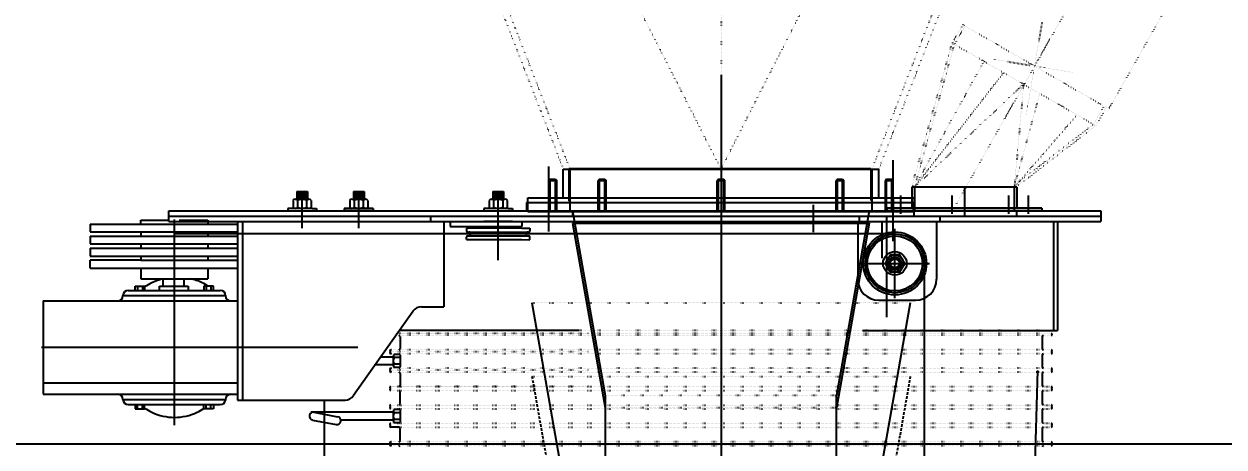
# Model space of a CAD drawing. Extents: x -326402 to 5111156, y -86404 to 1223589.
# Drawn here: x -51320 to -49905, y -32842 to -32344 of the extents above; entities that cross this region are included whole.
import ezdxf

# ---------------------------------------------------------------- set-up
doc = ezdxf.new("R2010")
doc.units = 0
doc.header["$LTSCALE"] = 0.5
doc.header["$MEASUREMENT"] = 0
doc.header["$PDMODE"] = 1
for name, pattern in [('ACAD_ISO07W100', [3, 0, -3]), ('DASHDOT', [25.4, 12.7, -6.35, 0, -6.35]), ('HIDDEN', [9.525, 6.35, -3.175])]:
    doc.linetypes.add(name, pattern=pattern)
for name, color, linetype in [('27', 7, 'Continuous'), ('47', 7, 'Continuous'), ('52', 1, 'Continuous'), ('BCO', 4, 'Continuous')]:
    doc.layers.add(name, color=color, linetype=linetype)
doc.styles.add('ROMANS', font='ROMANS.shx', dxfattribs={"width": 0.85})
doc.dimstyles.new('dimescala 25', dxfattribs={"dimscale": 0, "dimtxt": 62.5, "dimasz": 50, "dimexe": 50, "dimexo": 1, "dimgap": 20, "dimtad": 0, "dimtih": 1, "dimtoh": 1, "dimdec": 0, "dimlfac": -1, "dimzin": 4, "dimdsep": 46, "dimtxsty": 'ROMANS', "dimblk": 'PRCLFILL', "dimcen": 0, "dimclrd": 1, "dimclre": 1, "dimclrt": 1, "dimadec": 4, "dimazin": 3, "dimtfac": 1, "dimtdec": 0, "dimtofl": 0, "dimtmove": 0, "dimatfit": 3, "dimldrblk": 'PRCLFILL', "dimfxl": 0, "dimtolj": 1, "dimtzin": 4, "dimarcsym": 0})

# ---------------------------------------------------------------- blocks, each defined once
blk = doc.blocks.new('PRCLFILL')
at = {"ltscale": 20}
for p, q in [((-1, 0.167), (0, 0)), ((-1, -0.167), (-1, 0.167)), ((0, 0), (-1, -0.167))]:
    blk.add_line(p, q, dxfattribs=at)
at = {"color": 0, "ltscale": 20}
for p, q in [((-1, 0.146), (-0.873, 0.146)), ((-1, 0.096), (-0.573, 0.096)), ((-1, 0.046), (-0.273, 0.046)), ((-1, -0.004), (-0.027, -0.004)), ((-1, -0.054), (-0.327, -0.054)), ((-1, -0.104), (-0.627, -0.104)), ((-1, -0.154), (-0.927, -0.154))]:
    blk.add_line(p, q, dxfattribs=at)
blk = doc.blocks.new('*D50')
at = {"layer": 'BCO', "color": 1, "linetype": 'Continuous', "lineweight": -2}
for p, q in [((-53499.3, -33471.8), (-53499.3, -32788.8)), ((-47077.7, -33473), (-47077.7, -32788.8)), ((-53449.3, -32838.8), (-49669.2, -32838.8)), ((-47127.7, -32838.8), (-49444.5, -32838.8))]:
    blk.add_line(p, q, dxfattribs=at)
at = {"layer": 'Defpoints', "color": 0, "linetype": 'Continuous'}
for p in [(-53499.3, -32838.8), (-53499.3, -33472.8), (-47077.7, -33474)]:
    blk.add_point(p, dxfattribs=at)
at = {"layer": 'BCO', "color": 1, "linetype": 'Continuous', "lineweight": -2, "xscale": 50, "yscale": 50, "zscale": 50, "rotation": 180}
blk.add_blockref('PRCLFILL', (-53499.3, -32838.8), dxfattribs=at)
at = {"layer": 'BCO', "color": 1, "linetype": 'Continuous', "lineweight": -2, "xscale": 50, "yscale": 50, "zscale": 50}
blk.add_blockref('PRCLFILL', (-47077.7, -32838.8), dxfattribs=at)
at = {"layer": 'BCO', "color": 1, "linetype": 'Continuous', "insert": (-49556.8, -32838.8), "char_height": 62.5, "attachment_point": 5, "style": 'ROMANS'}
blk.add_mtext('\\A1;6422', dxfattribs=at)

msp = doc.modelspace()

# ---------------------------------------------------------------- linework, layer by layer
at = {"layer": '27', "color": 8, "linetype": 'ACAD_ISO07W100'}
msp.add_line((-50497.7, -31260.3), (-50497.7, -33321.4), dxfattribs=at)
at = {"layer": '27', "color": 6, "linetype": 'Continuous'}
msp.add_line((-50945.6, -32570.1), (-50049.9, -32570.1), dxfattribs=at)
at = {"layer": '27', "color": 8, "linetype": 'HIDDEN'}
for p, q in [((-50720.7, -32759.1), (-50650.7, -33155.8)), ((-50274.6, -32759.1), (-50344.6, -33155.8)), ((-50274.6, -32759.1), (-50344.6, -33155.8))]:
    msp.add_line(p, q, dxfattribs=at)
at = {"layer": '27', "color": 6, "linetype": 'Continuous'}
msp.add_arc((-50941.1, -32774.7), 12.4, 270, 324.8458, dxfattribs=at)
at = {"layer": '47', "color": 8, "linetype": 'ACAD_ISO07W100'}
for p, q in [((-51172.9, -31260.3), (-50683.7, -32514.6)), ((-50675.7, -32514.6), (-51162.7, -31260.3)), ((-50497.7, -32514.6), (-51136.9, -31260.3)), ((-50497.7, -32514.6), (-49858.6, -31260.3)), ((-50319.7, -32514.6), (-49832.8, -31260.3)), ((-50311.7, -32514.6), (-49822.6, -31260.3)), ((-49946.8, -32073.6), (-50128.1, -32393.1)), ((-49921.8, -32234.3), (-50040.6, -32443.5)), ((-50119.4, -32341.5), (-50138, -32451.3)), ((-50212.7, -32344.3), (-50225.2, -32366)), ((-50210, -32345.9), (-50222.5, -32367.5)), ((-50212.7, -32344.3), (-50043.6, -32441.9)), ((-50272.6, -32534.8), (-50225.5, -32366.8)), ((-50269.7, -32536), (-50222.5, -32367.5)), ((-50222.5, -32367.5), (-50225.5, -32366.8)), ((-50225.2, -32366), (-50056, -32463.4)), ((-50114.4, -32368.9), (-50220.8, -32556.4)), ((-50269.7, -32536), (-50187.7, -32387.5)), ((-50175.3, -32385.2), (-50083.3, -32400.7)), ((-50269.7, -32536), (-50164.6, -32400.9)), ((-50269.7, -32536), (-50143.2, -32416.3)), ((-50141.2, -32417.5), (-50152, -32536)), ((-50152, -32536), (-50121.9, -32425.5)), ((-50143.2, -32416.3), (-50140.9, -32414.1)), ((-50141.2, -32417.5), (-50140.9, -32414.1)), ((-50046.3, -32440.4), (-50058.7, -32461.9)), ((-50152, -32536), (-50078.1, -32450.7)), ((-50043.6, -32441.9), (-50056, -32463.4)), ((-50058.7, -32461.9), (-50152.1, -32534)), ((-50056.9, -32464.3), (-50149.8, -32536)), ((-50058.7, -32461.9), (-50056.9, -32464.3)), ((-50720.7, -32672.4), (-50274.6, -32672.4)), ((-50108.4, -32708.4), (-50879.3, -32708.4)), ((-50654.6, -32708.4), (-50879.3, -32708.4)), ((-50108.4, -32704.9), (-50876.8, -32704.9)), ((-50108.4, -32710.7), (-50880.9, -32710.7)), ((-50108.4, -32727.8), (-50887.1, -32727.8)), ((-50654.6, -32730.1), (-50887.1, -32730.1)), ((-50108.4, -32732.4), (-50887.1, -32732.4)), ((-50108.4, -32749.5), (-50887.1, -32749.5)), ((-50654.6, -32751.8), (-50887.1, -32751.8)), ((-50108.4, -32754.1), (-50887.1, -32754.1)), ((-50720.7, -32759.1), (-50274.6, -32759.1)), ((-50720.7, -32759.1), (-50274.6, -32759.1)), ((-50887.1, -32771.2), (-50108.4, -32771.2)), ((-50654.6, -32771.2), (-50887.1, -32771.2)), ((-50887.1, -32775.8), (-50108.4, -32775.8)), ((-50887.1, -32792.9), (-50108.4, -32792.9)), ((-50361.7, -32781.7), (-50634.4, -32781.7)), ((-50887.1, -32797.5), (-50108.4, -32797.5)), ((-50361.7, -32796.2), (-50634.4, -32796.2)), ((-50887.1, -32814.5), (-50108.4, -32814.5)), ((-50887.1, -32819.2), (-50108.4, -32819.2)), ((-50108.4, -32836.2), (-50887.1, -32836.2)), ((-50108.4, -32840.9), (-50887.1, -32840.9))]:
    msp.add_line(p, q, dxfattribs=at)
at = {"layer": '47', "color": 8, "linetype": 'Continuous'}
for p, q in [((-50497.7, -32403.3), (-50497.7, -33582.7)), ((-50700.7, -32588.2), (-50700.7, -32511.8)), ((-50294.7, -32599.5), (-50294.7, -32504.1)), ((-50683.7, -32514.6), (-50311.7, -32514.6)), ((-50683.7, -32548.6), (-50683.7, -32514.6)), ((-50677.1, -32513.9), (-50497.7, -32513.9)), ((-50677.1, -32513.9), (-50677.1, -32552.6)), ((-50675.7, -32564.6), (-50675.7, -32514.6)), ((-50497.7, -32513.9), (-50321.1, -32513.9)), ((-50497.7, -32517), (-50497.7, -32578.4)), ((-50321.1, -32513.9), (-50321.1, -32551.6)), ((-50319.7, -32564.6), (-50319.7, -32514.6)), ((-50311.7, -32548.6), (-50311.7, -32514.6)), ((-50699.2, -32526.7), (-50700.7, -32528.3)), ((-50700.7, -32563.9), (-50700.7, -32528.3)), ((-50700.7, -32528.3), (-50691.4, -32528.3)), ((-50699.2, -32526.7), (-50693, -32526.7)), ((-50699.2, -32563.9), (-50699.2, -32526.7)), ((-50693, -32526.7), (-50691.4, -32528.3)), ((-50693, -32563.9), (-50693, -32526.7)), ((-50691.4, -32563.9), (-50691.4, -32528.3)), ((-50641.1, -32526.7), (-50642.6, -32528.3)), ((-50642.6, -32528.3), (-50633.3, -32528.3)), ((-50642.6, -32563.9), (-50642.6, -32528.3)), ((-50641.1, -32526.7), (-50634.9, -32526.7)), ((-50641.1, -32563.9), (-50641.1, -32526.7)), ((-50634.9, -32526.7), (-50633.3, -32528.3)), ((-50634.9, -32563.9), (-50634.9, -32526.7)), ((-50633.3, -32563.9), (-50633.3, -32528.3)), ((-50500.9, -32526.7), (-50502.4, -32528.3)), ((-50502.4, -32528.3), (-50493.1, -32528.3)), ((-50502.4, -32563.9), (-50502.4, -32528.3)), ((-50500.9, -32526.7), (-50494.6, -32526.7)), ((-50500.9, -32563.9), (-50500.9, -32526.7)), ((-50494.6, -32526.7), (-50493.1, -32528.3)), ((-50494.6, -32563.9), (-50494.6, -32526.7)), ((-50493.1, -32563.9), (-50493.1, -32528.3)), ((-50360.6, -32526.7), (-50362.1, -32528.3)), ((-50362.1, -32528.3), (-50352.8, -32528.3)), ((-50362.1, -32563.9), (-50362.1, -32528.3)), ((-50360.6, -32526.7), (-50354.4, -32526.7)), ((-50360.6, -32563.9), (-50360.6, -32526.7)), ((-50354.4, -32526.7), (-50352.8, -32528.3)), ((-50354.4, -32563.9), (-50354.4, -32526.7)), ((-50352.8, -32563.9), (-50352.8, -32528.3)), ((-50302.5, -32526.7), (-50304, -32528.3)), ((-50304, -32528.3), (-50294.7, -32528.3)), ((-50304, -32563.9), (-50304, -32528.3)), ((-50302.5, -32526.7), (-50296.3, -32526.7)), ((-50302.5, -32563.9), (-50302.5, -32526.7)), ((-50296.3, -32526.7), (-50294.7, -32528.3)), ((-50296.3, -32563.9), (-50296.3, -32526.7)), ((-50294.7, -32563.9), (-50294.7, -32528.3)), ((-50272.8, -32536), (-50272.8, -32560.8)), ((-50269.7, -32536), (-50272.8, -32536)), ((-50269.7, -32536), (-50272.6, -32534.8)), ((-50269.7, -32536), (-50269.7, -32563.9)), ((-50152, -32536), (-50269.7, -32536)), ((-50210.8, -32537), (-50210.8, -32571.4)), ((-50149.8, -32536), (-50152.1, -32534)), ((-50148.9, -32536), (-50152, -32536)), ((-50152, -32536), (-50152, -32563.9)), ((-50148.9, -32536), (-50148.9, -32560.8)), ((-51002.4, -32551.8), (-51002.4, -32559.7)), ((-50999.7, -32550.3), (-50983.6, -32550.3)), ((-50997.8, -32541), (-50985.4, -32541)), ((-50997.8, -32541), (-50997.8, -32550.3)), ((-50997.8, -32542.9), (-50985.4, -32542.9)), ((-50997.8, -32544.8), (-50985.4, -32544.8)), ((-50997.8, -32546.7), (-50985.4, -32546.7)), ((-50997.8, -32548.6), (-50985.4, -32548.6)), ((-50997.8, -32550.3), (-50985.4, -32550.3)), ((-50997, -32551.8), (-50997, -32559.7)), ((-50996.9, -32542), (-50986.4, -32542)), ((-50996.9, -32543.9), (-50986.4, -32543.9)), ((-50996.9, -32545.8), (-50986.4, -32545.8)), ((-50996.9, -32547.7), (-50986.4, -32547.7)), ((-50996.9, -32549.6), (-50986.4, -32549.6)), ((-50991.6, -32584.5), (-50991.6, -32542.5)), ((-50986.3, -32551.8), (-50986.3, -32559.7)), ((-50985.4, -32541), (-50985.4, -32550.3)), ((-50980.9, -32551.8), (-50980.9, -32559.7)), ((-50935.6, -32551.8), (-50935.6, -32559.7)), ((-50932.9, -32550.3), (-50916.8, -32550.3)), ((-50931.1, -32541), (-50931.1, -32550.3)), ((-50931.1, -32541), (-50918.7, -32541)), ((-50931.1, -32542.9), (-50918.7, -32542.9)), ((-50931.1, -32544.8), (-50918.7, -32544.8)), ((-50931.1, -32546.7), (-50918.7, -32546.7)), ((-50931.1, -32548.6), (-50918.7, -32548.6)), ((-50930.3, -32551.8), (-50930.3, -32559.7)), ((-50930.1, -32542), (-50919.6, -32542)), ((-50930.1, -32543.9), (-50919.6, -32543.9)), ((-50930.1, -32545.8), (-50919.6, -32545.8)), ((-50930.1, -32547.7), (-50919.6, -32547.7)), ((-50930.1, -32549.6), (-50919.6, -32549.6)), ((-50924.9, -32584.5), (-50924.9, -32542.5)), ((-50919.5, -32551.8), (-50919.5, -32559.7)), ((-50918.7, -32541), (-50918.7, -32550.3)), ((-50914.1, -32551.8), (-50914.1, -32559.7)), ((-50771.2, -32551.8), (-50771.2, -32559.7)), ((-50768.6, -32550.3), (-50752.5, -32550.3)), ((-50766.7, -32541), (-50766.7, -32550.3)), ((-50766.7, -32541), (-50754.3, -32541)), ((-50766.7, -32542.9), (-50754.3, -32542.9)), ((-50766.7, -32544.8), (-50754.3, -32544.8)), ((-50766.7, -32546.7), (-50754.3, -32546.7)), ((-50766.7, -32548.6), (-50754.3, -32548.6)), ((-50766.7, -32550.3), (-50754.3, -32550.3)), ((-50765.9, -32551.8), (-50765.9, -32559.7)), ((-50765.7, -32542), (-50755.3, -32542)), ((-50765.7, -32543.9), (-50755.3, -32543.9)), ((-50765.7, -32545.8), (-50755.3, -32545.8)), ((-50765.7, -32547.7), (-50755.3, -32547.7)), ((-50765.7, -32549.6), (-50755.3, -32549.6)), ((-50760.5, -32622.1), (-50760.5, -32542.8)), ((-50755.1, -32551.8), (-50755.1, -32559.7)), ((-50754.3, -32541), (-50754.3, -32550.3)), ((-50749.8, -32551.8), (-50749.8, -32559.7)), ((-50727.1, -32553.9), (-50727.1, -32563.9)), ((-50727.1, -32553.9), (-50271.1, -32553.9)), ((-50725.7, -32564.6), (-50725.7, -32548.6)), ((-50725.7, -32548.6), (-50269.7, -32548.6)), ((-50700.7, -32548.6), (-50700.7, -32564.6)), ((-50294.7, -32548.6), (-50294.7, -32564.6)), ((-50286, -32545.9), (-50286, -32567.5)), ((-50286, -32545.9), (-50286, -32567.5)), ((-50271.1, -32553.9), (-50271.1, -32563.9)), ((-50269.7, -32564.6), (-50269.7, -32548.6)), ((-50225.6, -32545.9), (-50225.6, -32567.5)), ((-50158.9, -32545.9), (-50158.9, -32567.5)), ((-50135.7, -32545.9), (-50135.7, -32567.5)), ((-51148.9, -32563.9), (-50049.9, -32563.9)), ((-51148.9, -32570.1), (-51148.9, -32563.9)), ((-51008.7, -32561.2), (-51008.7, -32563.9)), ((-50979.8, -32561.2), (-51008.7, -32561.2)), ((-51008.7, -32563.9), (-50974.6, -32563.9)), ((-50979.8, -32561.2), (-50974.6, -32561.2)), ((-50974.6, -32561.2), (-50974.6, -32563.9)), ((-50907.8, -32561.2), (-50941.9, -32561.2)), ((-50941.9, -32561.2), (-50941.9, -32563.9)), ((-50907.8, -32563.9), (-50941.9, -32563.9)), ((-50907.8, -32561.2), (-50907.8, -32563.9)), ((-50777.5, -32561.2), (-50777.5, -32563.9)), ((-50748.6, -32561.2), (-50777.5, -32561.2)), ((-50777.5, -32563.9), (-50743.5, -32563.9)), ((-50748.6, -32561.2), (-50743.5, -32561.2)), ((-50748.6, -32563.9), (-50732.5, -32563.9)), ((-50743.5, -32561.2), (-50743.5, -32563.9)), ((-50727.1, -32563.9), (-50271.1, -32563.9)), ((-50725.7, -32564.6), (-50269.7, -32564.6)), ((-50675.9, -32563.9), (-50270, -32563.9)), ((-50672.8, -32563.9), (-50672.8, -32570.1)), ((-50672.8, -32563.9), (-50672.8, -32570.1)), ((-50672.8, -32563.9), (-50322.7, -32563.9)), ((-50672.8, -32563.9), (-50634.4, -32781.7)), ((-50388.6, -32589), (-50388.6, -32556.7)), ((-50323.2, -32563.9), (-50361.7, -32781.7)), ((-50119.4, -32560.8), (-50302.3, -32560.8)), ((-50302.3, -32560.8), (-50302.3, -32563.9)), ((-50302.3, -32560.8), (-50302.3, -32563.9)), ((-50119.4, -32563.9), (-50302.3, -32563.9)), ((-50119.4, -32563.9), (-50302.3, -32563.9)), ((-50270.5, -32563.9), (-50270.5, -32570.1)), ((-50149.6, -32563.9), (-50149.6, -32570.1)), ((-50119.4, -32560.8), (-50119.4, -32563.9)), ((-50049.9, -32563.9), (-50049.9, -32570.1)), ((-51241.5, -32579.5), (-51068, -32579.5)), ((-51241.5, -32579.5), (-51241.5, -32588.8)), ((-51182, -32575), (-51149, -32575)), ((-51182, -32579.5), (-51182, -32575)), ((-51149, -32576.3), (-51149, -32570.1)), ((-51148.9, -32570.1), (-50049.9, -32570.1)), ((-51148.9, -32570.1), (-50049.9, -32570.1)), ((-51148.9, -32570.1), (-50049.9, -32570.1)), ((-51148.9, -32576.3), (-51148.9, -32570.1)), ((-51148.9, -32576.3), (-50049.9, -32576.3)), ((-51142.4, -32574.2), (-51142.4, -32816.6)), ((-51136.6, -32575), (-51102.9, -32575)), ((-51102.9, -32575), (-51102.9, -32579.6)), ((-51068, -32576.3), (-51068, -32787.1)), ((-51061.8, -32576.3), (-51061.8, -32787.1)), ((-50935.3, -32576.3), (-50914.5, -32576.3)), ((-50840.4, -32570.1), (-50840.4, -32576.3)), ((-50824.7, -32576.3), (-50824.7, -32677)), ((-50817.1, -32576.3), (-50817.1, -32582.5)), ((-50817.1, -32576.3), (-50732.8, -32576.3)), ((-50817.1, -32582.5), (-50732.8, -32582.5)), ((-50743.5, -32576.3), (-50777.5, -32576.3)), ((-50732.8, -32576.3), (-50732.8, -32582.5)), ((-50729.8, -32576.3), (-50709, -32576.3)), ((-50672.8, -32578.4), (-50322.7, -32578.4)), ((-50672.8, -32578.4), (-50634.4, -32796.2)), ((-50323.2, -32578.4), (-50361.7, -32796.2)), ((-50339.7, -32576.3), (-50245.9, -32576.3)), ((-50337, -32576.3), (-50243.2, -32576.3)), ((-50336.6, -32576.3), (-50336.6, -32644.5)), ((-50334.8, -32570.1), (-50334.8, -32576.3)), ((-50308, -32576.3), (-50308, -32619.7)), ((-50302.6, -32570.1), (-50302.6, -32619.7)), ((-50302.6, -32570.1), (-50302.6, -32689.4)), ((-50243.6, -32576.3), (-50243.6, -32582.5)), ((-50243.6, -32582.5), (-50243.6, -32644.5)), ((-50239.6, -32570.1), (-50239.6, -32576.3)), ((-50105.7, -32576.3), (-50105.7, -32704.9)), ((-50101.1, -32576.3), (-50101.1, -32704.9)), ((-50049.9, -32570.1), (-50049.9, -32576.3)), ((-51241.5, -32588.8), (-51068, -32588.8)), ((-51241.5, -32593.8), (-51068, -32593.8)), ((-51241.5, -32593.8), (-51241.5, -32603)), ((-51182, -32588.8), (-51182, -32593.8)), ((-50292.8, -32591.1), (-51142.4, -32591.1)), ((-51102.8, -32588.8), (-51102.8, -32593.8)), ((-50797.8, -32584.5), (-50797.8, -32587.4)), ((-50797.8, -32597.8), (-50797.8, -32594.9)), ((-50732.8, -32584.5), (-50797.7, -32584.5)), ((-50796.2, -32588.9), (-50732.8, -32588.9)), ((-50796.2, -32593.4), (-50732.8, -32593.4)), ((-50732.8, -32584.5), (-50723.2, -32584.5)), ((-50732.8, -32588.9), (-50724.8, -32588.9)), ((-50732.8, -32593.4), (-50724.8, -32593.4)), ((-50723.2, -32584.5), (-50723.2, -32587.4)), ((-50723.2, -32597.9), (-50723.2, -32594.9)), ((-50292.8, -32666.7), (-50292.8, -32585.1)), ((-51241.5, -32603), (-51068, -32603)), ((-51241.5, -32608), (-51241.5, -32617.3)), ((-51241.5, -32608), (-51068, -32608)), ((-51182, -32603), (-51182, -32608)), ((-51102.8, -32603), (-51102.8, -32608)), ((-50797.7, -32597.8), (-50732.8, -32597.8)), ((-50732.8, -32597.8), (-50723.2, -32597.9)), ((-51241.5, -32617.3), (-51068, -32617.3)), ((-51182, -32622.2), (-51241.5, -32622.2)), ((-51241.5, -32631.5), (-51241.5, -32622.2)), ((-51182, -32617.3), (-51182, -32622.2)), ((-51182, -32622.2), (-51068, -32622.2)), ((-51133.8, -32622.2), (-51102.8, -32622.2)), ((-51102.8, -32617.3), (-51102.8, -32622.2)), ((-50298.5, -32615.8), (-50304.4, -32626)), ((-50287, -32615.8), (-50298.5, -32615.8)), ((-50281.1, -32626), (-50287, -32615.8)), ((-51241.5, -32631.5), (-51068, -32631.5)), ((-51182, -32631.5), (-51182, -32643.9)), ((-51102.8, -32631.5), (-51102.8, -32643.9)), ((-50333.6, -32625.9), (-50252, -32625.9)), ((-50304.4, -32626), (-50298.6, -32636)), ((-50298.6, -32636), (-50286.9, -32636)), ((-50286.9, -32636), (-50281.1, -32626)), ((-50258, -33335.5), (-50258, -32625.9)), ((-51188.6, -32652.7), (-51177.4, -32652.7)), ((-51188.6, -32657.7), (-51188.6, -32652.7)), ((-51185.7, -32652.7), (-51185.7, -32657.7)), ((-51182, -32643.9), (-51102.8, -32643.9)), ((-51180, -32652.7), (-51180, -32657.7)), ((-51177.4, -32652.7), (-51177.4, -32657.7)), ((-51159.7, -32657.7), (-51159.7, -32652.9)), ((-51159.7, -32652.9), (-51126, -32652.9)), ((-51155.6, -32652.9), (-51155.6, -32644.1)), ((-51130.8, -32652.9), (-51130.8, -32643.9)), ((-51126, -32652.9), (-51126, -32657.7)), ((-51107.4, -32652.7), (-51107.4, -32657.7)), ((-51096.2, -32652.7), (-51107.4, -32652.7)), ((-51104.8, -32652.7), (-51104.8, -32657.7)), ((-51099.1, -32652.7), (-51099.1, -32657.7)), ((-51096.2, -32657.7), (-51096.2, -32652.7)), ((-51202.9, -32663.9), (-51081.9, -32663.9)), ((-51196.7, -32657.7), (-51088.1, -32657.7)), ((-51296.8, -32670.1), (-51068, -32670.1)), ((-51296.8, -32670.1), (-51296.8, -32780.1)), ((-50850.8, -32677), (-50824.7, -32677)), ((-50720.7, -32672.4), (-50650.7, -33069.1)), ((-50274.6, -32672.4), (-50344.6, -33069.1)), ((-50311.8, -32669.3), (-50268.4, -32669.3)), ((-50860.9, -32682.3), (-50931, -32781.8)), ((-50664.5, -32704.9), (-50876.8, -32704.9)), ((-50664.5, -32704.9), (-50876.8, -32704.9)), ((-50331, -32704.9), (-50101.1, -32704.9)), ((-50331, -32704.9), (-50101.1, -32704.9)), ((-50331, -32704.9), (-50106.9, -32704.9)), ((-50876.2, -32712.3), (-50876.2, -32726.2)), ((-50119.3, -32712.3), (-50119.3, -32726.2)), ((-50925.8, -32725.1), (-51298.8, -32725.1)), ((-50884.2, -32736.3), (-50898.9, -32736.3)), ((-50884.2, -32735.1), (-50884.2, -32746.8)), ((-50876.5, -32733.2), (-50883.3, -32733.2)), ((-50876.2, -32737), (-50883.3, -32737)), ((-50876.2, -32734), (-50876.2, -32747.9)), ((-50876.2, -32734), (-50876.2, -32747.9)), ((-50876.2, -32734), (-50876.2, -32747.9)), ((-50119.3, -32734), (-50119.3, -32747.9)), ((-50884.2, -32745.6), (-50905.5, -32745.6)), ((-50876.2, -32744.8), (-50883.3, -32744.8)), ((-50876.5, -32748.7), (-50883.3, -32748.7)), ((-50127.9, -32885), (-50124.1, -32752.4)), ((-50876.2, -32755.7), (-50876.2, -32769.6)), ((-50119.3, -32755.7), (-50119.3, -32769.6)), ((-51296.8, -32766.9), (-51068, -32766.9)), ((-51296.8, -32780.1), (-51068, -32780.1)), ((-50876.2, -32791.3), (-50876.2, -32777.4)), ((-50119.3, -32777.4), (-50119.3, -32791.3)), ((-51202.9, -32786.3), (-51081.9, -32786.3)), ((-51196.7, -32792.5), (-51088.1, -32792.5)), ((-51188.6, -32792.5), (-51188.6, -32797.5)), ((-51185.7, -32797.5), (-51185.7, -32792.5)), ((-51180, -32797.5), (-51180, -32792.5)), ((-51177.4, -32797.5), (-51177.4, -32792.5)), ((-51107.4, -32797.5), (-51107.4, -32792.5)), ((-51104.8, -32797.5), (-51104.8, -32792.5)), ((-51099.1, -32797.5), (-51099.1, -32792.5)), ((-51096.2, -32792.5), (-51096.2, -32797.5)), ((-51081.9, -32786.3), (-51082, -32787.1)), ((-51068, -32787.1), (-50941.1, -32787.1)), ((-50965.7, -32788.7), (-50965.7, -33439.8)), ((-51188.6, -32797.5), (-51177.4, -32797.5)), ((-51096.2, -32797.5), (-51107.4, -32797.5)), ((-50884.2, -32801.4), (-50981.2, -32801.4)), ((-50977.7, -32801.5), (-50949.8, -32806.7)), ((-50884.2, -32800.2), (-50884.2, -32811.9)), ((-50876.5, -32798.2), (-50883.3, -32798.2)), ((-50876.2, -32802.1), (-50883.3, -32802.1)), ((-50876.2, -32799.1), (-50876.2, -32813)), ((-50119.3, -32799.1), (-50119.3, -32813)), ((-50979.4, -32810.6), (-50951.5, -32815.9)), ((-50884.2, -32810.7), (-50946, -32810.7)), ((-50877.8, -32819.2), (-50887.1, -32819.2)), ((-50876.2, -32809.9), (-50883.3, -32809.9)), ((-50876.5, -32813.8), (-50883.3, -32813.8)), ((-50876.2, -32834.7), (-50876.2, -32820.7)), ((-50119.3, -32820.7), (-50119.3, -32834.7))]:
    msp.add_line(p, q, dxfattribs=at)
for radius in [37.2, 34.8, 32.5, 13.9, 10.1, 7.74, 6.2, 5.42]:
    msp.add_circle((-50292.8, -32625.9), radius, dxfattribs=at)
for centre, radius, start, end in [((-50999.7, -32553.4), 3.1, 30, 150), ((-50991.6, -32560.4), 10.1, 57.7958, 122.2042), ((-50983.6, -32553.4), 3.1, 30, 150), ((-50932.9, -32553.4), 3.1, 30, 150), ((-50924.9, -32560.4), 10.1, 57.7958, 122.2042), ((-50916.8, -32553.4), 3.1, 30, 150), ((-50768.5, -32553.4), 3.1, 30, 150), ((-50760.5, -32560.4), 10.1, 57.7958, 122.2042), ((-50752.4, -32553.4), 3.1, 30, 150), ((-50999.7, -32558.1), 3.1, 210, 330), ((-50991.6, -32551.1), 10.1, 237.7958, 302.2042), ((-50983.6, -32558.1), 3.1, 210, 330), ((-50932.9, -32558.1), 3.1, 210, 330), ((-50924.9, -32551.1), 10.1, 237.7958, 302.2042), ((-50916.8, -32558.1), 3.1, 210, 330), ((-50768.5, -32558.1), 3.1, 210, 330), ((-50760.5, -32551.1), 10.1, 237.7958, 302.2042), ((-50752.4, -32558.1), 3.1, 210, 330), ((-50796.2, -32587.4), 1.55, 180, 270), ((-50796.2, -32594.9), 1.55, 90, 180), ((-50795.3, -32591.1), 2.23, 270, 90), ((-50725.7, -32591.1), 2.23, 90, 270), ((-50724.8, -32587.4), 1.55, 270, 360), ((-50724.8, -32594.9), 1.55, 360, 90), ((-51137.4, -32714.4), 72.8, 115.6294, 123.3276), ((-51142.2, -32704.4), 61.7, 104.4587, 115.6294), ((-51136, -32704.4), 61.7, 64.3706, 78.5588), ((-51140.8, -32714.4), 72.8, 58.0144, 64.3706), ((-50311.8, -32644.5), 24.8, 180, 270), ((-50268.4, -32644.5), 24.8, 270, 0), ((-51209.1, -32663.9), 6.2, 270, 0), ((-51196.7, -32663.9), 6.2, 90, 180), ((-51088.1, -32663.9), 6.2, 0, 90), ((-51075.7, -32663.9), 6.2, 180, 270), ((-50850.8, -32689.4), 12.4, 90, 144.8458), ((-50108.4, -32709.6), 1.16, 270, 90), ((-50877.8, -32712.3), 1.55, 0, 90), ((-50117.7, -32712.3), 1.55, 90, 180), ((-50887.1, -32728.9), 1.16, 90, 270), ((-50887.1, -32731.3), 1.16, 90, 270), ((-50881.5, -32735.1), 2.61, 131.9816, 228.0184), ((-50874.9, -32740.9), 9.26, 155.0583, 204.9417), ((-50877.8, -32726.2), 1.55, 270, 0), ((-50877.8, -32734), 1.55, 0, 90), ((-50117.7, -32726.2), 1.55, 180, 270), ((-50117.7, -32734), 1.55, 90, 180), ((-50108.4, -32728.9), 1.16, 270, 90), ((-50108.4, -32731.3), 1.16, 270, 90), ((-50887.1, -32750.6), 1.16, 90, 270), ((-50887.1, -32753), 1.16, 90, 270), ((-50881.5, -32746.8), 2.61, 131.9816, 228.0184), ((-50877.8, -32747.9), 1.55, 270, 0), ((-50117.7, -32747.9), 1.55, 180, 270), ((-50108.4, -32750.6), 1.16, 270, 90), ((-50108.4, -32753), 1.16, 270, 90), ((-50877.8, -32755.7), 1.55, 0, 90), ((-50117.7, -32755.7), 1.55, 90, 180), ((-51209.1, -32786.3), 6.2, 0, 90), ((-51075.7, -32786.3), 6.2, 90, 180), ((-50887.1, -32772.3), 1.16, 90, 270), ((-50887.1, -32772.3), 1.16, 90, 270), ((-50887.1, -32774.6), 1.16, 90, 270), ((-50877.8, -32769.6), 1.55, 270, 0), ((-50877.8, -32777.4), 1.55, 0, 90), ((-50117.7, -32769.6), 1.55, 180, 270), ((-50117.7, -32777.4), 1.55, 90, 180), ((-50108.4, -32772.3), 1.16, 270, 90), ((-50108.4, -32774.6), 1.16, 270, 90), ((-51196.7, -32786.3), 6.2, 180, 270), ((-51088.1, -32786.3), 6.2, 270, 352.8192), ((-50887.1, -32794), 1.16, 90, 270), ((-50877.8, -32791.3), 1.55, 270, 0), ((-50877.8, -32791.3), 1.55, 270, 0), ((-50117.7, -32791.3), 1.55, 180, 270), ((-50108.4, -32794), 1.16, 270, 90), ((-51137.4, -32735.8), 72.8, 236.6724, 244.3706), ((-51142.2, -32745.8), 61.7, 244.3706, 270), ((-51142.2, -32745.8), 61.7, 270, 295.6294), ((-51147, -32735.8), 72.8, 295.6294, 302.9153), ((-50978.5, -32806), 4.65, 79.2882, 259.2882), ((-50950.6, -32811.3), 4.65, 259.2882, 79.2882), ((-50887.1, -32796.3), 1.16, 90, 270), ((-50881.5, -32800.2), 2.61, 131.9816, 228.0184), ((-50874.9, -32806), 9.26, 155.0583, 204.9417), ((-50877.8, -32799.1), 1.55, 0, 90), ((-50117.7, -32799.1), 1.55, 90, 180), ((-50108.4, -32796.3), 1.16, 270, 90), ((-50887.1, -32815.7), 1.16, 90, 270), ((-50887.1, -32818), 1.16, 90, 270), ((-50881.5, -32811.9), 2.61, 131.9816, 228.0184), ((-50877.8, -32813), 1.55, 270, 0), ((-50877.8, -32820.7), 1.55, 0, 90), ((-50117.7, -32813), 1.55, 180, 270), ((-50117.7, -32820.7), 1.55, 90, 180), ((-50108.4, -32815.7), 1.16, 270, 90), ((-50108.4, -32818), 1.16, 270, 90), ((-50887.1, -32837.4), 1.16, 90, 270), ((-50877.8, -32834.7), 1.55, 270, 0), ((-50117.7, -32834.7), 1.55, 180, 270), ((-50108.4, -32837.4), 1.16, 270, 90), ((-50887.1, -32839.7), 1.16, 90, 270), ((-50877.8, -32842.4), 1.55, 0, 90), ((-50117.7, -32842.4), 1.55, 90, 180), ((-50108.4, -32839.7), 1.16, 270, 90)]:
    msp.add_arc(centre, radius, start, end, dxfattribs=at)
at = {"layer": '52', "color": 8, "linetype": 'DASHDOT'}
msp.add_line((-50497.7, -32403.3), (-50497.7, -33670.1), dxfattribs=at)
at = {"layer": 'BCO', "color": 8}
for p, q in [((-50634.4, -32781.7), (-50634.4, -33575.1)), ((-50361.7, -33575.1), (-50361.7, -32781.7)), ((-50634.4, -32796.2), (-50634.4, -33589.6)), ((-50361.7, -33589.6), (-50361.7, -32796.2))]:
    msp.add_line(p, q, dxfattribs=at)

# ---------------------------------------------------------------- dimensions: what is measured, and where the dimension line sits
at = {"layer": 'BCO', "color": 1, "linetype": 'Continuous'}
dim = msp.add_linear_dim(base=(-53499.3, -32838.8), p1=(-47077.7, -33474), p2=(-53499.3, -33472.8), dimstyle='dimescala 25', override={"dimscale": 1}, dxfattribs=at)
dim.commit()
dim.dimension.update_dxf_attribs({"geometry": '*D50', "text_midpoint": (-49556.8, -32838.8), "dimtype": 160})

doc.saveas('drawing.dxf')
